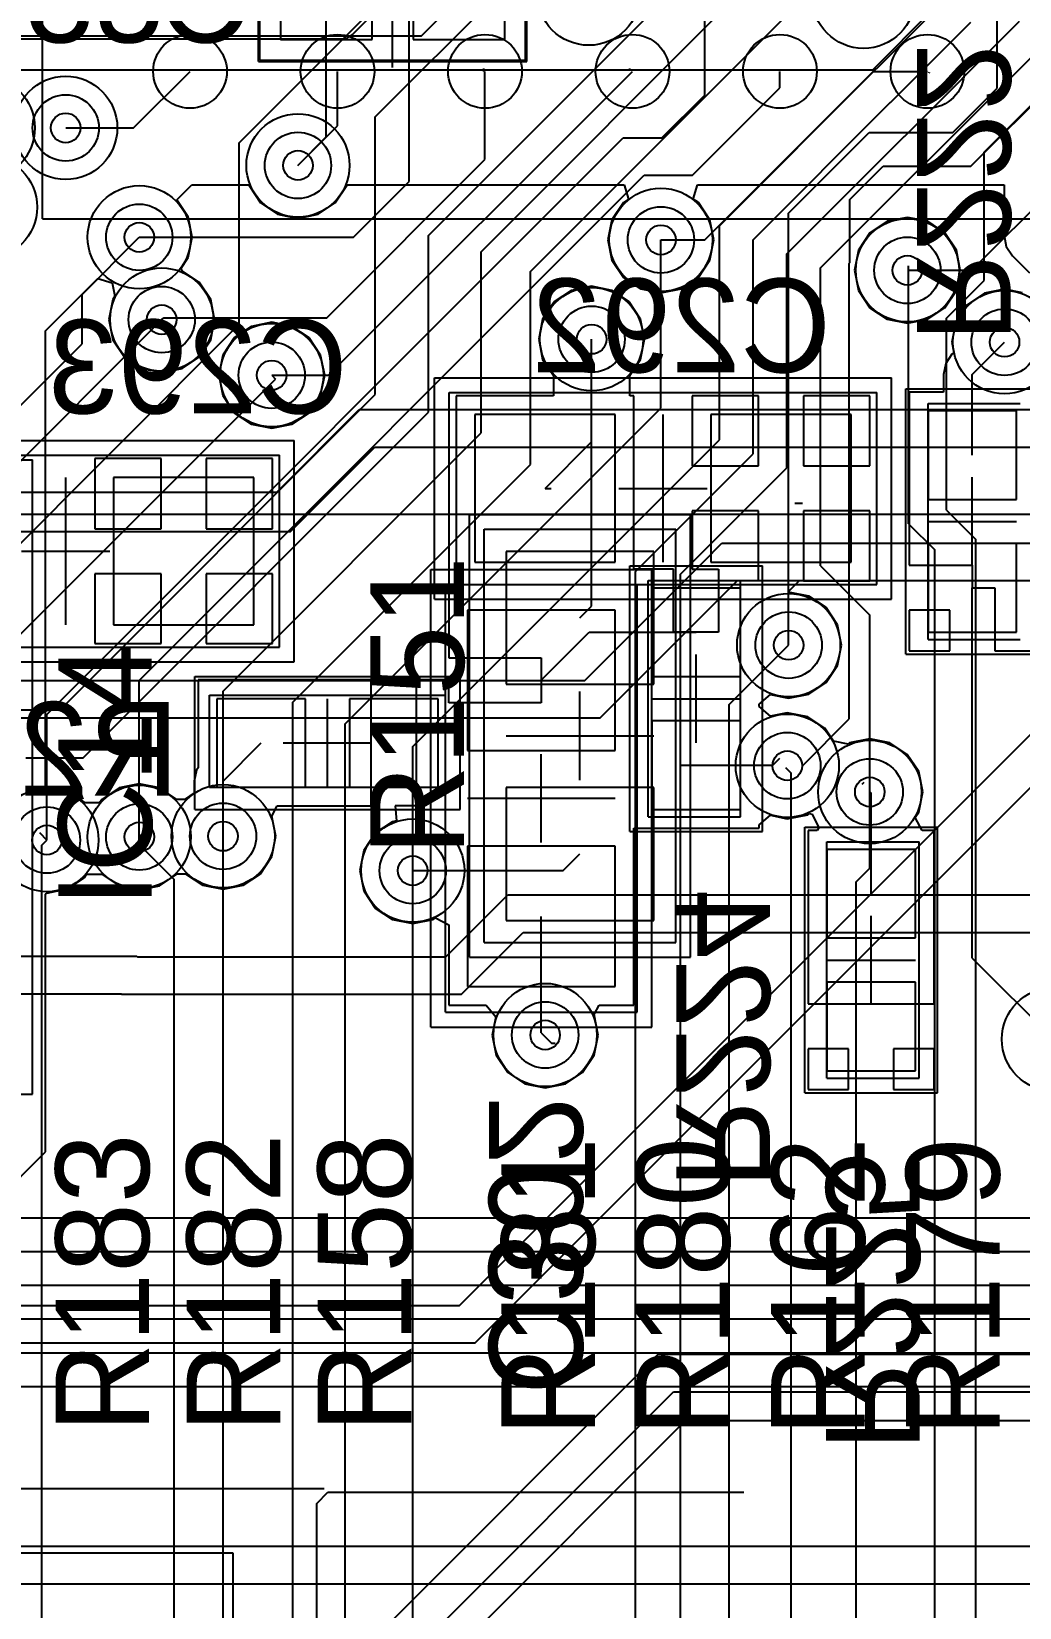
# Model space of a CAD drawing. Extents: x 28 to 300, y 18 to 330.
# Drawn here: x 167.21 to 173.9, y 128.86 to 139.54 of the extents above; entities that cross this region are included whole.
import ezdxf

# ---------------------------------------------------------------- set-up
doc = ezdxf.new("R2010")
doc.units = 0
for name, color, linetype in [('BOTTOMLAYER', 5, 'CONTINUOUS'), ('BOTTOMOVERLAY', 54, 'CONTINUOUS'), ('BOTTOMPASTE', 16, 'CONTINUOUS'), ('BOTTOMSOLDER', 6, 'CONTINUOUS'), ('DRILLDRAWING', 1, 'CONTINUOUS'), ('INTERNALPLANE1', 76, 'CONTINUOUS'), ('INTERNALPLANE6', 136, 'CONTINUOUS'), ('MECHANICAL14', 56, 'CONTINUOUS'), ('MECHANICAL15', 56, 'CONTINUOUS'), ('MECHANICAL16', 56, 'CONTINUOUS'), ('MIDLAYER1', 16, 'CONTINUOUS'), ('MIDLAYER3', 90, 'CONTINUOUS'), ('MULTILAYER', 9, 'CONTINUOUS'), ('TOPLAYER', 1, 'CONTINUOUS'), ('TOPOVERLAY', 2, 'CONTINUOUS'), ('TOPPASTE', 8, 'CONTINUOUS'), ('TOPSOLDER', 216, 'CONTINUOUS'), ('VIAHOLELAYER', 16, 'CONTINUOUS')]:
    doc.layers.add(name, color=color, linetype=linetype)

msp = doc.modelspace()

# ---------------------------------------------------------------- linework, layer by layer
at = {"layer": 'BOTTOMLAYER'}
for p, q in [((168.894, 140.107), (168.894, 139.487)), ((169.514, 139.487), (169.514, 140.107)), ((169.794, 140.107), (169.794, 139.487)), ((170.414, 139.487), (170.414, 140.107)), ((169.204, 138.826), (169.204, 139.797)), ((168.894, 139.487), (169.514, 139.487)), ((169.794, 139.487), (170.414, 139.487)), ((169.012, 138.633), (169.204, 138.826)), ((168.19, 138.4), (168.292, 138.502)), ((168.292, 138.502), (168.679, 138.502)), ((168.679, 138.502), (168.68, 138.496)), ((168.68, 138.496), (168.758, 138.379)), ((169.265, 138.379), (169.343, 138.496)), ((169.343, 138.496), (169.344, 138.502)), ((169.344, 138.502), (171.224, 138.502)), ((171.224, 138.502), (171.254, 138.405)), ((171.692, 138.405), (171.721, 138.502)), ((171.721, 138.502), (173.8, 138.502)), ((173.8, 138.502), (173.8, 138.158)), ((168.268, 138.284), (168.19, 138.4)), ((168.758, 138.379), (168.874, 138.302)), ((169.149, 138.302), (169.265, 138.379)), ((171.219, 138.382), (171.141, 138.265)), ((171.254, 138.405), (171.219, 138.382)), ((171.727, 138.382), (171.692, 138.405)), ((171.804, 138.265), (171.727, 138.382)), ((168.295, 138.146), (168.268, 138.284)), ((168.874, 138.302), (169.012, 138.274)), ((169.012, 138.274), (169.149, 138.302)), ((171.141, 138.265), (171.114, 138.128)), ((171.832, 138.128), (171.804, 138.265)), ((173.007, 138.254), (172.89, 138.176)), ((173.144, 138.281), (173.007, 138.254)), ((173.282, 138.254), (173.144, 138.281)), ((173.398, 138.176), (173.282, 138.254)), ((168.268, 138.009), (168.295, 138.146)), ((171.114, 138.128), (171.141, 137.99)), ((171.804, 137.99), (171.832, 138.128)), ((172.89, 138.176), (172.813, 138.059)), ((173.476, 138.059), (173.398, 138.176)), ((173.8, 138.158), (173.814, 138.083)), ((168.219, 137.936), (168.268, 138.009)), ((171.141, 137.99), (171.219, 137.874)), ((171.727, 137.874), (171.804, 137.99)), ((172.813, 138.059), (172.785, 137.922)), ((173.503, 137.922), (173.476, 138.059)), ((173.814, 138.083), (173.857, 138.02)), ((173.857, 138.02), (173.971, 137.906)), ((168.226, 137.919), (168.219, 137.936)), ((168.342, 137.841), (168.226, 137.919)), ((172.785, 137.922), (172.813, 137.785)), ((173.476, 137.785), (173.503, 137.922)), ((167.301, 137.511), (167.656, 137.867)), ((167.656, 137.867), (167.753, 137.837)), ((167.753, 137.837), (167.771, 137.747)), ((168.42, 137.725), (168.342, 137.841)), ((170.866, 137.786), (170.749, 137.708)), ((171.003, 137.814), (170.866, 137.786)), ((171.14, 137.786), (171.003, 137.814)), ((171.257, 137.708), (171.14, 137.786)), ((171.219, 137.874), (171.336, 137.796)), ((171.336, 137.796), (171.473, 137.769)), ((171.473, 137.769), (171.61, 137.796)), ((171.61, 137.796), (171.727, 137.874)), ((172.813, 137.785), (172.89, 137.668)), ((173.398, 137.668), (173.476, 137.785)), ((173.803, 137.794), (173.666, 137.767)), ((173.924, 137.77), (173.803, 137.794)), ((167.757, 137.725), (167.73, 137.588)), ((167.771, 137.747), (167.757, 137.725)), ((168.447, 137.588), (168.42, 137.725)), ((170.749, 137.708), (170.671, 137.592)), ((171.335, 137.592), (171.257, 137.708)), ((172.89, 137.668), (173.007, 137.59)), ((173.282, 137.59), (173.398, 137.668)), ((173.55, 137.689), (173.472, 137.573)), ((173.666, 137.767), (173.55, 137.689)), ((167.73, 137.588), (167.757, 137.45)), ((168.42, 137.45), (168.447, 137.588)), ((168.834, 137.57), (168.696, 137.542)), ((168.971, 137.542), (168.834, 137.57)), ((170.671, 137.592), (170.644, 137.455)), ((171.362, 137.455), (171.335, 137.592)), ((173.007, 137.59), (173.144, 137.563)), ((173.144, 137.563), (173.282, 137.59)), ((173.472, 137.573), (173.445, 137.435)), ((167.301, 134.427), (167.301, 137.511)), ((167.757, 137.45), (167.835, 137.334)), ((168.342, 137.334), (168.42, 137.45)), ((168.58, 137.465), (168.502, 137.348)), ((168.696, 137.542), (168.58, 137.465)), ((169.088, 137.465), (168.971, 137.542)), ((169.165, 137.348), (169.088, 137.465)), ((170.644, 137.455), (170.671, 137.317)), ((171.003, 136.76), (171.003, 137.455)), ((171.335, 137.317), (171.362, 137.455)), ((168.502, 137.348), (168.475, 137.211)), ((169.193, 137.211), (169.165, 137.348)), ((173.446, 137.353), (173.404, 137.29)), ((173.445, 137.435), (173.458, 137.365)), ((173.458, 137.365), (173.446, 137.353)), ((173.584, 137.215), (173.803, 137.435)), ((167.835, 137.334), (167.951, 137.256)), ((167.951, 137.256), (168.088, 137.229)), ((168.088, 137.229), (168.226, 137.256)), ((168.226, 137.256), (168.342, 137.334)), ((170.671, 137.317), (170.744, 137.209)), ((171.262, 137.209), (171.335, 137.317)), ((173.404, 137.29), (173.389, 137.215)), ((168.475, 137.211), (168.502, 137.073)), ((169.165, 137.073), (169.193, 137.211)), ((170.744, 137.209), (170.744, 137.071)), ((171.262, 137.071), (171.262, 137.209)), ((173.389, 137.215), (173.389, 137.097)), ((173.584, 136.67), (173.584, 137.215)), ((168.502, 137.073), (168.58, 136.957)), ((169.088, 136.957), (169.165, 137.073)), ((170.744, 137.071), (170.085, 137.071)), ((170.085, 137.071), (170.085, 135.817)), ((171.289, 137.071), (171.262, 137.071)), ((171.289, 135.896), (171.289, 137.071)), ((172.134, 137.071), (171.685, 137.071)), ((171.685, 137.071), (171.685, 136.596)), ((172.134, 136.596), (172.134, 137.071)), ((172.889, 137.071), (172.439, 137.071)), ((172.439, 137.071), (172.439, 136.596)), ((172.889, 136.596), (172.889, 137.071)), ((173.389, 137.097), (173.157, 137.097)), ((173.157, 137.097), (173.157, 136.243)), ((168.58, 136.957), (168.696, 136.879)), ((168.971, 136.879), (169.088, 136.957)), ((170.212, 136.944), (170.212, 135.944)), ((171.162, 136.944), (170.212, 136.944)), ((171.162, 135.944), (171.162, 136.944)), ((171.812, 136.944), (171.812, 135.944)), ((172.762, 136.944), (171.812, 136.944)), ((172.762, 135.944), (172.762, 136.944)), ((173.884, 136.97), (173.284, 136.97)), ((173.284, 136.97), (173.284, 136.37)), ((173.884, 136.37), (173.884, 136.97)), ((168.696, 136.879), (168.834, 136.852)), ((168.834, 136.852), (168.971, 136.879)), ((170.687, 136.444), (171.003, 136.76)), ((168.084, 136.646), (167.635, 136.646)), ((167.635, 136.646), (167.635, 136.171)), ((168.084, 136.171), (168.084, 136.646)), ((168.839, 136.646), (168.389, 136.646)), ((168.389, 136.646), (168.389, 136.171)), ((168.839, 136.171), (168.839, 136.646)), ((171.685, 136.596), (172.134, 136.596)), ((172.439, 136.596), (172.889, 136.596)), ((167.762, 136.519), (167.762, 135.519)), ((168.712, 136.519), (167.762, 136.519)), ((168.712, 135.519), (168.712, 136.519)), ((170.687, 136.444), (170.729, 136.444)), ((172.134, 136.291), (171.685, 136.291)), ((171.685, 136.291), (171.685, 135.896)), ((172.134, 135.817), (172.134, 136.291)), ((172.381, 136.343), (172.432, 136.343)), ((172.889, 136.291), (172.439, 136.291)), ((172.439, 136.291), (172.439, 135.817)), ((172.889, 135.817), (172.889, 136.291)), ((173.284, 136.37), (173.884, 136.37)), ((167.635, 136.171), (168.084, 136.171)), ((168.389, 136.171), (168.839, 136.171)), ((173.157, 136.243), (173.157, 136.243)), ((173.157, 136.243), (173.157, 136.197)), ((173.157, 136.197), (173.157, 136.197)), ((173.157, 136.197), (173.157, 135.923)), ((173.884, 136.07), (173.284, 136.07)), ((173.284, 136.07), (173.284, 135.47)), ((173.884, 135.47), (173.884, 136.07)), ((168.084, 135.866), (167.635, 135.866)), ((167.635, 135.866), (167.635, 135.392)), ((168.084, 135.392), (168.084, 135.866)), ((168.839, 135.866), (168.389, 135.866)), ((168.389, 135.866), (168.389, 135.392)), ((168.839, 135.392), (168.839, 135.866)), ((170.212, 135.944), (171.162, 135.944)), ((171.559, 135.896), (171.289, 135.896)), ((171.559, 135.469), (171.559, 135.896)), ((171.685, 135.896), (171.864, 135.896)), ((171.812, 135.944), (172.762, 135.944)), ((171.864, 135.896), (171.864, 135.469)), ((173.157, 135.923), (173.584, 135.923)), ((173.584, 135.923), (173.584, 135.77)), ((170.085, 135.796), (170.035, 135.746)), ((170.035, 135.746), (170.035, 135.746)), ((170.035, 135.746), (170.035, 135.296)), ((170.085, 135.817), (170.085, 135.817)), ((170.085, 135.817), (170.085, 135.796)), ((172.012, 135.769), (171.412, 135.769)), ((171.412, 135.769), (171.412, 135.169)), ((172.012, 135.169), (172.012, 135.769)), ((172.411, 135.817), (172.134, 135.817)), ((172.339, 135.745), (172.411, 135.817)), ((172.339, 135.741), (172.339, 135.745)), ((172.476, 135.714), (172.339, 135.741)), ((172.439, 135.817), (172.889, 135.817)), ((173.584, 133.261), (173.584, 135.77)), ((173.584, 135.77), (173.736, 135.77)), ((173.736, 135.77), (173.736, 135.343)), ((172.593, 135.636), (172.476, 135.714)), ((172.671, 135.519), (172.593, 135.636)), ((171.162, 135.619), (170.162, 135.619)), ((170.162, 135.619), (170.162, 134.669)), ((171.162, 134.669), (171.162, 135.619)), ((173.431, 135.618), (173.157, 135.618)), ((173.157, 135.618), (173.157, 135.343)), ((173.431, 135.343), (173.431, 135.618)), ((167.762, 135.519), (168.712, 135.519)), ((170.662, 135.144), (170.987, 135.469)), ((170.987, 135.469), (171.712, 135.469)), ((171.864, 135.469), (171.559, 135.469)), ((172.698, 135.382), (172.671, 135.519)), ((173.284, 135.47), (173.884, 135.47)), ((167.635, 135.392), (168.084, 135.392)), ((168.389, 135.392), (168.839, 135.392)), ((172.671, 135.245), (172.698, 135.382)), ((173.157, 135.343), (173.431, 135.343)), ((173.736, 135.343), (174.003, 135.343)), ((170.035, 135.296), (170.662, 135.296)), ((170.662, 135.296), (170.662, 134.991)), ((172.593, 135.128), (172.671, 135.245)), ((169.163, 135.146), (168.335, 135.146)), ((168.335, 135.146), (168.335, 134.551)), ((169.189, 135.146), (169.163, 135.146)), ((169.163, 135.146), (169.163, 135.146)), ((169.163, 135.146), (169.163, 135.146)), ((169.212, 135.146), (169.189, 135.146)), ((169.235, 135.146), (169.212, 135.146)), ((169.26, 135.146), (169.235, 135.146)), ((169.509, 135.146), (169.26, 135.146)), ((169.26, 135.146), (169.26, 135.146)), ((169.26, 135.146), (169.26, 135.146)), ((169.509, 134.719), (169.509, 135.146)), ((170.035, 135.146), (169.814, 135.146)), ((169.814, 135.146), (169.814, 134.719)), ((170.035, 134.991), (170.035, 135.146)), ((171.412, 135.169), (172.012, 135.169)), ((172.476, 135.05), (172.593, 135.128)), ((169.062, 135.019), (168.462, 135.019)), ((168.462, 135.019), (168.462, 134.419)), ((169.062, 134.419), (169.062, 135.019)), ((169.962, 135.019), (169.362, 135.019)), ((169.362, 135.019), (169.362, 134.419)), ((169.962, 134.419), (169.962, 135.019)), ((172.139, 134.983), (172.217, 135.047)), ((172.217, 135.047), (172.339, 135.023)), ((172.339, 135.023), (172.476, 135.05)), ((170.662, 134.991), (170.035, 134.991)), ((172.139, 134.966), (172.139, 134.983)), ((172.217, 134.901), (172.139, 134.966)), ((172.33, 134.924), (172.217, 134.901)), ((172.468, 134.897), (172.33, 134.924)), ((172.584, 134.819), (172.468, 134.897)), ((172.012, 134.869), (171.412, 134.869)), ((171.412, 134.869), (171.412, 134.269)), ((172.012, 134.269), (172.012, 134.869)), ((172.642, 134.732), (172.584, 134.819)), ((168.504, 134.461), (168.762, 134.719)), ((169.509, 134.292), (169.509, 134.719)), ((169.814, 134.719), (169.814, 134.292)), ((172.742, 134.712), (172.642, 134.732)), ((172.752, 134.719), (172.742, 134.712)), ((172.889, 134.746), (172.752, 134.719)), ((173.026, 134.719), (172.889, 134.746)), ((173.143, 134.641), (173.026, 134.719)), ((170.162, 134.669), (171.162, 134.669)), ((171.612, 134.569), (171.712, 134.569)), ((171.712, 134.569), (172.232, 134.569)), ((172.232, 134.569), (172.279, 134.616)), ((173.221, 134.525), (173.143, 134.641)), ((168.324, 134.535), (168.309, 134.461)), ((168.309, 134.461), (168.309, 134.38)), ((168.335, 134.551), (168.324, 134.535)), ((168.504, 134.087), (168.504, 134.461)), ((173.248, 134.387), (173.221, 134.525)), ((167.31, 134.42), (167.301, 134.427)), ((167.447, 134.393), (167.31, 134.42)), ((167.564, 134.315), (167.447, 134.393)), ((167.799, 134.414), (167.682, 134.336)), ((167.936, 134.441), (167.799, 134.414)), ((168.073, 134.414), (167.936, 134.441)), ((168.19, 134.336), (168.073, 134.414)), ((168.309, 134.38), (168.25, 134.34)), ((168.462, 134.419), (169.062, 134.419)), ((169.362, 134.419), (169.962, 134.419)), ((172.889, 134.387), (172.898, 134.378)), ((172.898, 133.698), (172.898, 134.378)), ((173.221, 134.25), (173.248, 134.387)), ((167.565, 134.313), (167.564, 134.315)), ((167.667, 134.313), (167.565, 134.313)), ((167.682, 134.336), (167.667, 134.313)), ((168.247, 134.336), (168.19, 134.336)), ((168.25, 134.34), (168.247, 134.336)), ((168.835, 134.224), (168.871, 134.292)), ((168.871, 134.292), (169.189, 134.292)), ((169.189, 134.292), (169.189, 134.292)), ((169.189, 134.292), (169.189, 134.292)), ((169.189, 134.292), (169.189, 134.292)), ((169.189, 134.292), (169.235, 134.292)), ((169.235, 134.292), (169.26, 134.292)), ((169.26, 134.292), (169.26, 134.292)), ((169.26, 134.292), (169.26, 134.292)), ((169.26, 134.292), (169.509, 134.292)), ((169.814, 134.292), (169.67, 134.292)), ((169.67, 134.292), (169.68, 134.191)), ((171.412, 134.269), (172.012, 134.269)), ((173.197, 134.215), (173.221, 134.25)), ((168.862, 134.087), (168.835, 134.224)), ((169.653, 134.185), (169.536, 134.108)), ((169.68, 134.191), (169.653, 134.185)), ((171.289, 132.942), (171.289, 134.142)), ((171.289, 134.142), (172.139, 134.142)), ((172.139, 134.164), (172.217, 134.229)), ((172.139, 134.142), (172.139, 134.164)), ((172.217, 134.229), (172.33, 134.206)), ((172.33, 134.206), (172.468, 134.233)), ((172.468, 134.233), (172.478, 134.24)), ((172.478, 134.24), (172.499, 134.236)), ((172.499, 134.236), (172.543, 134.144)), ((172.543, 134.144), (172.533, 134.125)), ((173.245, 134.125), (173.197, 134.215)), ((168.835, 133.949), (168.862, 134.087)), ((169.536, 134.108), (169.459, 133.991)), ((172.533, 134.125), (172.471, 134.125)), ((172.471, 134.125), (172.471, 133.297)), ((173.325, 134.125), (173.245, 134.125)), ((173.325, 133.297), (173.325, 134.125)), ((168.757, 133.833), (168.835, 133.949)), ((169.459, 133.991), (169.431, 133.854)), ((171.162, 134.019), (170.162, 134.019)), ((170.162, 134.019), (170.162, 133.069)), ((171.162, 133.069), (171.162, 134.019)), ((173.198, 133.998), (172.598, 133.998)), ((172.598, 133.998), (172.598, 133.398)), ((173.198, 133.398), (173.198, 133.998)), ((167.564, 133.807), (167.579, 133.831)), ((167.579, 133.831), (167.681, 133.831)), ((167.681, 133.831), (167.682, 133.829)), ((167.682, 133.829), (167.799, 133.751)), ((168.073, 133.751), (168.19, 133.829)), ((168.19, 133.829), (168.193, 133.833)), ((168.193, 133.833), (168.25, 133.833)), ((168.25, 133.833), (168.366, 133.755)), ((168.641, 133.755), (168.757, 133.833)), ((169.431, 133.854), (169.459, 133.716)), ((167.31, 133.702), (167.447, 133.73)), ((167.447, 133.73), (167.564, 133.807)), ((167.799, 133.751), (167.936, 133.724)), ((167.936, 133.724), (168.073, 133.751)), ((168.366, 133.755), (168.504, 133.728)), ((168.504, 133.728), (168.641, 133.755)), ((169.459, 133.716), (169.536, 133.6)), ((167.301, 133.695), (167.31, 133.702)), ((167.301, 131.949), (167.301, 133.695)), ((169.536, 133.6), (169.653, 133.522)), ((169.653, 133.522), (169.79, 133.495)), ((169.79, 133.495), (169.928, 133.522)), ((169.928, 133.522), (169.945, 133.534)), ((169.945, 133.534), (170.035, 133.486)), ((170.662, 132.754), (170.662, 133.544)), ((170.035, 133.486), (170.035, 132.942)), ((172.598, 133.398), (173.198, 133.398)), ((172.471, 133.297), (172.471, 133.297)), ((172.471, 133.297), (172.471, 133.297)), ((172.471, 133.297), (172.471, 133.271)), ((173.325, 133.29), (173.325, 133.297)), ((173.325, 133.297), (173.325, 133.297)), ((173.325, 133.297), (173.325, 133.297)), ((173.325, 133.271), (173.325, 133.29)), ((172.471, 133.271), (172.471, 133.225)), ((172.471, 133.225), (172.471, 133.225)), ((172.471, 133.225), (172.471, 133.225)), ((172.471, 133.225), (172.471, 133.225)), ((172.471, 133.225), (172.471, 133.225)), ((172.471, 133.225), (172.471, 133.225)), ((172.471, 133.225), (172.471, 132.951)), ((173.325, 133.254), (173.325, 133.271)), ((173.325, 133.248), (173.325, 133.254)), ((173.325, 133.233), (173.325, 133.248)), ((173.325, 133.225), (173.325, 133.233)), ((173.325, 133.2), (173.325, 133.225)), ((173.325, 132.951), (173.325, 133.2)), ((173.325, 133.2), (173.325, 133.2)), ((173.325, 133.2), (173.325, 133.2)), ((173.584, 133.261), (174.134, 132.711)), ((173.198, 133.098), (172.598, 133.098)), ((172.598, 133.098), (172.598, 132.498)), ((173.198, 132.498), (173.198, 133.098)), ((170.162, 133.069), (171.162, 133.069)), ((170.035, 132.942), (170.289, 132.942)), ((170.289, 132.942), (170.354, 132.863)), ((170.354, 132.863), (170.329, 132.74)), ((171.02, 132.878), (171.054, 132.942)), ((171.047, 132.74), (171.02, 132.878)), ((171.054, 132.942), (171.289, 132.942)), ((172.471, 132.951), (173.325, 132.951)), ((170.662, 132.754), (170.682, 132.734)), ((170.329, 132.74), (170.356, 132.603)), ((170.682, 132.734), (170.73, 132.685)), ((170.73, 132.685), (170.755, 132.685)), ((171.02, 132.603), (171.047, 132.74)), ((172.745, 132.646), (172.471, 132.646)), ((172.471, 132.646), (172.471, 132.371)), ((172.745, 132.371), (172.745, 132.646)), ((173.325, 132.646), (173.05, 132.646)), ((173.05, 132.646), (173.05, 132.371)), ((173.325, 132.371), (173.325, 132.646)), ((170.356, 132.603), (170.434, 132.487)), ((170.942, 132.487), (171.02, 132.603)), ((170.434, 132.487), (170.551, 132.409)), ((170.825, 132.409), (170.942, 132.487)), ((172.598, 132.498), (173.198, 132.498)), ((170.551, 132.409), (170.688, 132.382)), ((170.688, 132.382), (170.825, 132.409)), ((172.471, 132.371), (172.745, 132.371)), ((173.05, 132.371), (173.325, 132.371)), ((162.979, 127.627), (167.301, 131.949))]:
    msp.add_line(p, q, dxfattribs=at)
for centre in [(167.437, 138.887), (169.012, 138.633), (167.936, 138.146), (171.473, 138.128), (173.144, 137.922), (168.088, 137.588), (171.003, 137.455), (173.803, 137.435), (168.834, 137.211), (172.339, 135.382), (172.33, 134.565), (172.889, 134.387), (167.31, 134.061), (167.936, 134.082), (168.504, 134.087), (169.79, 133.854), (170.688, 132.74)]:
    msp.add_circle(centre, 0.225, dxfattribs=at)
at = {"layer": 'BOTTOMOVERLAY'}
for p, q in [((171.487, 135.944), (171.487, 136.944)), ((167.437, 135.519), (167.437, 136.519)), ((170.162, 134.344), (171.162, 134.344))]:
    msp.add_line(p, q, dxfattribs=at)
at = {"layer": 'BOTTOMPASTE'}
for p, q in [((168.894, 140.107), (168.894, 139.487)), ((169.514, 139.487), (169.514, 140.107)), ((169.794, 140.107), (169.794, 139.487)), ((170.414, 139.487), (170.414, 140.107)), ((168.894, 139.487), (169.514, 139.487)), ((169.794, 139.487), (170.414, 139.487)), ((170.212, 136.944), (170.212, 135.944)), ((171.162, 136.944), (170.212, 136.944)), ((171.162, 135.944), (171.162, 136.944)), ((171.812, 136.944), (171.812, 135.944)), ((172.762, 136.944), (171.812, 136.944)), ((172.762, 135.944), (172.762, 136.944)), ((173.884, 136.97), (173.284, 136.97)), ((173.284, 136.97), (173.284, 136.37)), ((173.884, 136.37), (173.884, 136.97)), ((167.762, 136.519), (167.762, 135.519)), ((168.712, 136.519), (167.762, 136.519)), ((168.712, 135.519), (168.712, 136.519)), ((173.284, 136.37), (173.884, 136.37)), ((173.884, 136.07), (173.284, 136.07)), ((173.284, 136.07), (173.284, 135.47)), ((173.884, 135.47), (173.884, 136.07)), ((170.212, 135.944), (171.162, 135.944)), ((171.812, 135.944), (172.762, 135.944)), ((172.012, 135.769), (171.412, 135.769)), ((171.412, 135.769), (171.412, 135.169)), ((172.012, 135.169), (172.012, 135.769)), ((171.162, 135.619), (170.162, 135.619)), ((170.162, 135.619), (170.162, 134.669)), ((171.162, 134.669), (171.162, 135.619)), ((167.762, 135.519), (168.712, 135.519)), ((173.284, 135.47), (173.884, 135.47)), ((171.412, 135.169), (172.012, 135.169)), ((169.062, 135.019), (168.462, 135.019)), ((168.462, 135.019), (168.462, 134.419)), ((169.062, 134.419), (169.062, 135.019)), ((169.962, 135.019), (169.362, 135.019)), ((169.362, 135.019), (169.362, 134.419)), ((169.962, 134.419), (169.962, 135.019)), ((172.012, 134.869), (171.412, 134.869)), ((171.412, 134.869), (171.412, 134.269)), ((172.012, 134.269), (172.012, 134.869)), ((170.162, 134.669), (171.162, 134.669)), ((168.462, 134.419), (169.062, 134.419)), ((169.362, 134.419), (169.962, 134.419)), ((171.412, 134.269), (172.012, 134.269)), ((171.162, 134.019), (170.162, 134.019)), ((170.162, 134.019), (170.162, 133.069)), ((171.162, 133.069), (171.162, 134.019)), ((173.198, 133.998), (172.598, 133.998)), ((172.598, 133.998), (172.598, 133.398)), ((173.198, 133.398), (173.198, 133.998)), ((172.598, 133.398), (173.198, 133.398)), ((173.198, 133.098), (172.598, 133.098)), ((172.598, 133.098), (172.598, 132.498)), ((173.198, 132.498), (173.198, 133.098)), ((170.162, 133.069), (171.162, 133.069)), ((172.598, 132.498), (173.198, 132.498))]:
    msp.add_line(p, q, dxfattribs=at)
at = {"layer": 'BOTTOMSOLDER'}
for p, q in [((168.894, 140.107), (168.894, 139.487)), ((169.514, 139.487), (169.514, 140.107)), ((169.794, 140.107), (169.794, 139.487)), ((170.414, 139.487), (170.414, 140.107)), ((168.894, 139.487), (169.514, 139.487)), ((169.794, 139.487), (170.414, 139.487)), ((170.212, 136.944), (170.212, 135.944)), ((171.162, 136.944), (170.212, 136.944)), ((171.162, 135.944), (171.162, 136.944)), ((171.812, 136.944), (171.812, 135.944)), ((172.762, 136.944), (171.812, 136.944)), ((172.762, 135.944), (172.762, 136.944)), ((173.884, 136.97), (173.284, 136.97)), ((173.284, 136.97), (173.284, 136.37)), ((173.884, 136.37), (173.884, 136.97)), ((167.762, 136.519), (167.762, 135.519)), ((168.712, 136.519), (167.762, 136.519)), ((168.712, 135.519), (168.712, 136.519)), ((173.284, 136.37), (173.884, 136.37)), ((173.884, 136.07), (173.284, 136.07)), ((173.284, 136.07), (173.284, 135.47)), ((173.884, 135.47), (173.884, 136.07)), ((170.212, 135.944), (171.162, 135.944)), ((171.812, 135.944), (172.762, 135.944)), ((172.012, 135.769), (171.412, 135.769)), ((171.412, 135.769), (171.412, 135.169)), ((172.012, 135.169), (172.012, 135.769)), ((171.162, 135.619), (170.162, 135.619)), ((170.162, 135.619), (170.162, 134.669)), ((171.162, 134.669), (171.162, 135.619)), ((167.762, 135.519), (168.712, 135.519)), ((173.284, 135.47), (173.884, 135.47)), ((171.412, 135.169), (172.012, 135.169)), ((169.062, 135.019), (168.462, 135.019)), ((168.462, 135.019), (168.462, 134.419)), ((169.062, 134.419), (169.062, 135.019)), ((169.962, 135.019), (169.362, 135.019)), ((169.362, 135.019), (169.362, 134.419)), ((169.962, 134.419), (169.962, 135.019)), ((172.012, 134.869), (171.412, 134.869)), ((171.412, 134.869), (171.412, 134.269)), ((172.012, 134.269), (172.012, 134.869)), ((170.162, 134.669), (171.162, 134.669)), ((168.462, 134.419), (169.062, 134.419)), ((169.362, 134.419), (169.962, 134.419)), ((171.412, 134.269), (172.012, 134.269)), ((171.162, 134.019), (170.162, 134.019)), ((170.162, 134.019), (170.162, 133.069)), ((171.162, 133.069), (171.162, 134.019)), ((173.198, 133.998), (172.598, 133.998)), ((172.598, 133.998), (172.598, 133.398)), ((173.198, 133.398), (173.198, 133.998)), ((172.598, 133.398), (173.198, 133.398)), ((173.198, 133.098), (172.598, 133.098)), ((172.598, 133.098), (172.598, 132.498)), ((173.198, 132.498), (173.198, 133.098)), ((170.162, 133.069), (171.162, 133.069)), ((172.598, 132.498), (173.198, 132.498))]:
    msp.add_line(p, q, dxfattribs=at)
at = {"layer": 'DRILLDRAWING'}
for centre in [(167.437, 138.887), (169.012, 138.633), (167.936, 138.146), (171.473, 138.128), (173.144, 137.922), (168.088, 137.588), (171.003, 137.455), (173.803, 137.435), (168.834, 137.211), (172.339, 135.382), (172.33, 134.565), (172.889, 134.387), (167.31, 134.061), (167.936, 134.082), (168.504, 134.087), (169.79, 133.854), (170.688, 132.74)]:
    msp.add_circle(centre, 0.1, dxfattribs=at)
at = {"layer": 'INTERNALPLANE1'}
for p, q in [((169.381, 139.521), (170.321, 140.461)), ((166.506, 139.491), (169.308, 139.491)), ((169.308, 139.491), (169.347, 139.498)), ((169.308, 139.491), (169.308, 139.491)), ((169.347, 139.498), (169.381, 139.521))]:
    msp.add_line(p, q, dxfattribs=at)
for centre in [(172.847, 139.776), (167.437, 138.887), (169.012, 138.633), (167.936, 138.146), (171.473, 138.128), (173.144, 137.922), (168.088, 137.588), (171.003, 137.455), (173.803, 137.435), (168.834, 137.211), (172.339, 135.382), (172.33, 134.565), (172.889, 134.387), (167.31, 134.061), (167.936, 134.082), (168.504, 134.087), (169.79, 133.854), (170.688, 132.74), (174.134, 132.711)]:
    msp.add_circle(centre, 0.35, dxfattribs=at)
at = {"layer": 'INTERNALPLANE6'}
for centre in [(170.984, 139.797), (166.878, 138.887), (166.893, 138.35), (167.936, 138.146), (171.473, 138.128), (173.144, 137.922), (168.088, 137.588), (173.803, 137.435), (168.834, 137.211), (172.339, 135.382), (172.33, 134.565), (172.889, 134.387), (167.31, 134.061), (167.936, 134.082), (168.504, 134.087), (169.79, 133.854), (174.134, 132.711)]:
    msp.add_circle(centre, 0.35, dxfattribs=at)
at = {"layer": 'MECHANICAL14'}
for p, q in [((167.28, 138.27), (167.28, 149.77)), ((168.754, 139.347), (168.754, 140.247)), ((170.554, 139.347), (170.554, 140.247)), ((168.754, 139.347), (170.554, 139.347)), ((167.28, 138.27), (190.28, 138.27)), ((170.037, 137.094), (172.937, 137.094)), ((170.037, 135.794), (170.037, 137.094)), ((172.937, 135.794), (172.937, 137.094)), ((173.284, 135.42), (173.284, 137.02)), ((173.284, 137.02), (173.909, 137.02)), ((165.987, 136.669), (168.887, 136.669)), ((168.887, 135.369), (168.887, 136.669)), ((170.274, 133.367), (170.274, 136.167)), ((170.274, 136.167), (171.574, 136.167)), ((171.574, 133.367), (171.574, 136.167)), ((170.012, 135.794), (171.312, 135.794)), ((170.012, 132.894), (170.012, 135.794)), ((170.037, 135.794), (172.937, 135.794)), ((171.312, 132.894), (171.312, 135.794)), ((171.387, 135.819), (172.012, 135.819)), ((171.387, 134.219), (171.387, 135.819)), ((172.012, 134.219), (172.012, 135.819)), ((173.284, 135.42), (173.909, 135.42)), ((165.987, 135.369), (168.887, 135.369)), ((168.412, 134.419), (168.412, 135.044)), ((168.412, 135.044), (170.012, 135.044)), ((170.012, 134.419), (170.012, 135.044)), ((168.412, 134.419), (170.012, 134.419)), ((171.387, 134.219), (172.012, 134.219)), ((172.598, 132.448), (172.598, 134.048)), ((172.598, 134.048), (173.223, 134.048)), ((173.223, 132.448), (173.223, 134.048)), ((170.274, 133.367), (171.574, 133.367)), ((170.012, 132.894), (171.312, 132.894)), ((172.598, 132.448), (173.223, 132.448))]:
    msp.add_line(p, q, dxfattribs=at)
at = {"layer": 'MECHANICAL15'}
for p, q in [((169.937, 135.694), (169.937, 137.194)), ((169.937, 137.194), (173.037, 137.194)), ((173.037, 135.694), (173.037, 137.194)), ((165.887, 136.769), (168.987, 136.769)), ((168.987, 135.269), (168.987, 136.769)), ((171.487, 136.144), (171.487, 136.744)), ((163.612, 136.638), (167.212, 136.638)), ((167.212, 132.338), (167.212, 136.638)), ((171.187, 136.444), (171.787, 136.444)), ((167.437, 135.719), (167.437, 136.319)), ((165.28, 136.27), (192.28, 136.27)), ((170.174, 136.267), (171.674, 136.267)), ((170.174, 133.267), (170.174, 136.267)), ((171.674, 133.267), (171.674, 136.267)), ((167.137, 136.019), (167.737, 136.019)), ((169.912, 135.894), (171.412, 135.894)), ((169.912, 132.794), (169.912, 135.894)), ((171.412, 132.794), (171.412, 135.894)), ((169.937, 135.694), (173.037, 135.694)), ((165.887, 135.269), (168.987, 135.269)), ((170.924, 134.467), (170.924, 135.067)), ((170.624, 134.767), (171.224, 134.767)), ((170.662, 134.044), (170.662, 134.644)), ((170.362, 134.344), (170.962, 134.344)), ((170.174, 133.267), (171.674, 133.267)), ((169.912, 132.794), (171.412, 132.794)), ((163.612, 132.338), (167.212, 132.338))]:
    msp.add_line(p, q, dxfattribs=at)
at = {"layer": 'MECHANICAL16'}
for p, q in [((168.744, 139.337), (168.744, 140.257)), ((169.654, 139.297), (169.654, 140.297)), ((170.564, 139.337), (170.564, 140.257)), ((168.744, 139.337), (170.564, 139.337)), ((173.134, 137.12), (174.034, 137.12)), ((173.134, 135.32), (173.134, 137.12)), ((173.584, 135.92), (173.584, 136.52)), ((173.284, 136.22), (173.884, 136.22)), ((171.262, 135.919), (172.162, 135.919)), ((171.262, 134.119), (171.262, 135.919)), ((172.162, 134.119), (172.162, 135.919)), ((171.712, 134.719), (171.712, 135.319)), ((173.134, 135.32), (174.034, 135.32)), ((168.312, 134.269), (168.312, 135.169)), ((168.312, 135.169), (170.112, 135.169)), ((170.112, 134.269), (170.112, 135.169)), ((169.212, 134.419), (169.212, 135.019)), ((171.412, 135.019), (172.012, 135.019)), ((168.912, 134.719), (169.512, 134.719)), ((168.312, 134.269), (170.112, 134.269)), ((172.448, 134.148), (173.348, 134.148)), ((172.448, 132.348), (172.448, 134.148)), ((173.348, 132.348), (173.348, 134.148)), ((171.262, 134.119), (172.162, 134.119)), ((172.898, 132.948), (172.898, 133.548)), ((172.598, 133.248), (173.198, 133.248)), ((172.448, 132.348), (173.348, 132.348))]:
    msp.add_line(p, q, dxfattribs=at)
at = {"layer": 'MIDLAYER1'}
for p, q in [((169.85, 139.51), (170.528, 140.188)), ((172.91, 139.281), (173.313, 139.684)), ((166.126, 139.51), (169.85, 139.51)), ((166.244, 139.281), (172.91, 139.281)), ((168.868, 136.419), (169.427, 136.978)), ((169.427, 136.978), (177.5, 136.978)), ((168.961, 136.153), (169.532, 136.724)), ((169.532, 136.724), (185.464, 136.724)), ((146.215, 136.419), (168.868, 136.419)), ((146.308, 136.153), (168.961, 136.153)), ((171.763, 135.949), (171.887, 136.073)), ((171.887, 136.073), (187.351, 136.073)), ((171.763, 135.949), (171.793, 135.979)), ((170.957, 135.143), (171.763, 135.949)), ((171.062, 134.889), (171.992, 135.819)), ((171.992, 135.819), (187.456, 135.819)), ((151.691, 135.143), (170.957, 135.143)), ((151.809, 134.889), (171.062, 134.889)), ((170.015, 133.27), (170.434, 133.689)), ((170.434, 133.689), (185.493, 133.689)), ((170.12, 133.016), (170.539, 133.435)), ((170.539, 133.435), (185.598, 133.435)), ((153.189, 133.274), (167.919, 133.274)), ((167.919, 133.274), (167.923, 133.27)), ((167.923, 133.27), (170.015, 133.27)), ((153.295, 133.02), (167.814, 133.02)), ((167.814, 133.02), (167.818, 133.016)), ((167.818, 133.016), (170.12, 133.016)), ((156.356, 131.502), (187.089, 131.502)), ((156.45, 131.273), (187.183, 131.273)), ((156.545, 131.044), (187.278, 131.044)), ((156.64, 130.816), (187.373, 130.816)), ((156.734, 130.587), (187.468, 130.587)), ((156.829, 130.359), (187.562, 130.359)), ((157.856, 129.275), (190.383, 129.275)), ((157.962, 129.021), (190.488, 129.021))]:
    msp.add_line(p, q, dxfattribs=at)
for centre in [(167.437, 138.887), (169.012, 138.633), (167.936, 138.146), (171.473, 138.128), (173.144, 137.922), (168.088, 137.588), (171.003, 137.455), (173.803, 137.435), (168.834, 137.211), (172.339, 135.382), (172.33, 134.565), (172.889, 134.387), (167.31, 134.061), (167.936, 134.082), (168.504, 134.087), (169.79, 133.854), (170.688, 132.74)]:
    msp.add_circle(centre, 0.225, dxfattribs=at)
at = {"layer": 'MIDLAYER3'}
for p, q in [((168.613, 138.786), (170.648, 140.821)), ((169.536, 138.962), (171.374, 140.8)), ((169.898, 138.159), (171.797, 140.059)), ((170.253, 138.048), (172.19, 139.986)), ((170.588, 137.914), (172.453, 139.779)), ((172.938, 139.289), (173.308, 139.66)), ((173.032, 139.061), (173.574, 139.603)), ((173.127, 138.832), (173.905, 139.61)), ((173.221, 138.602), (174.157, 139.539)), ((173.664, 138.722), (174.386, 139.444)), ((171.869, 138.223), (172.935, 139.289)), ((172.098, 138.129), (173.03, 139.061)), ((173.03, 139.061), (173.032, 139.061)), ((169.536, 137.081), (169.536, 138.962)), ((168.613, 137.556), (168.613, 138.786)), ((172.326, 138.034), (173.125, 138.832)), ((173.125, 138.832), (173.127, 138.832)), ((173.664, 137.852), (173.664, 138.722)), ((172.555, 137.939), (173.219, 138.604)), ((171.869, 136.773), (171.869, 138.223)), ((167.549, 137.759), (167.936, 138.146)), ((169.898, 136.96), (169.898, 138.159)), ((171.473, 136.988), (171.473, 138.128)), ((172.098, 136.678), (172.098, 138.129)), ((170.253, 136.821), (170.253, 138.048)), ((172.326, 136.584), (172.326, 138.034)), ((170.588, 136.607), (170.588, 137.914)), ((172.555, 135.919), (172.555, 137.939)), ((173.152, 137.922), (173.152, 137.952)), ((173.152, 136.205), (173.152, 137.922)), ((173.41, 137.598), (173.664, 137.852)), ((167.549, 137.424), (167.549, 137.759)), ((164.277, 133.776), (168.088, 137.588)), ((173.41, 136.296), (173.41, 137.598)), ((164.744, 133.686), (168.613, 137.556)), ((166.804, 136.68), (167.549, 137.424)), ((165.548, 133.875), (168.859, 137.185)), ((168.834, 137.211), (168.859, 137.185)), ((167.4, 134.944), (169.536, 137.081)), ((167.556, 134.618), (169.898, 136.96)), ((169.333, 134.849), (171.473, 136.988)), ((168.504, 135.071), (170.253, 136.821)), ((169.79, 134.694), (171.869, 136.773)), ((170.222, 136.241), (170.588, 136.607)), ((171.301, 135.882), (172.098, 136.678)), ((171.606, 135.864), (172.326, 136.584)), ((173.41, 136.296), (173.609, 136.097)), ((168.977, 134.995), (170.223, 136.24)), ((173.152, 136.205), (173.33, 136.027)), ((173.609, 123.694), (173.609, 136.097)), ((173.33, 123.927), (173.33, 136.027)), ((171.301, 126.111), (171.301, 135.882)), ((171.606, 122.377), (171.606, 135.864)), ((172.555, 135.919), (172.889, 135.585)), ((172.889, 134.387), (172.889, 135.585)), ((171.936, 134.979), (172.339, 135.382)), ((168.504, 134.087), (168.504, 135.071)), ((168.977, 119.935), (168.977, 134.995)), ((167.014, 134.944), (167.4, 134.944)), ((171.936, 134.264), (171.936, 134.979)), ((169.333, 123.351), (169.333, 134.849)), ((171.936, 134.264), (171.936, 134.781)), ((169.79, 133.854), (169.79, 134.694)), ((167.167, 134.618), (167.556, 134.618)), ((172.317, 134.552), (172.356, 134.514)), ((172.356, 123.8), (172.356, 134.514)), ((172.837, 134.439), (172.851, 134.453)), ((172.889, 133.87), (172.889, 134.387)), ((171.936, 123.666), (171.936, 134.264)), ((167.259, 134.112), (167.31, 134.061)), ((167.275, 134.027), (167.31, 134.061)), ((167.936, 134.031), (167.936, 134.082)), ((168.504, 122.716), (168.504, 134.087)), ((167.275, 124.141), (167.275, 134.027)), ((167.936, 134.031), (168.173, 133.793)), ((169.79, 123.504), (169.79, 133.854)), ((172.796, 133.777), (172.889, 133.87)), ((168.173, 123.289), (168.173, 133.793)), ((172.796, 120.472), (172.796, 133.777))]:
    msp.add_line(p, q, dxfattribs=at)
for centre in [(167.437, 138.887), (169.012, 138.633), (167.936, 138.146), (171.473, 138.128), (173.144, 137.922), (168.088, 137.588), (171.003, 137.455), (173.803, 137.435), (168.834, 137.211), (172.339, 135.382), (172.33, 134.565), (172.889, 134.387), (167.31, 134.061), (167.936, 134.082), (168.504, 134.087), (169.79, 133.854), (170.688, 132.74)]:
    msp.add_circle(centre, 0.225, dxfattribs=at)
at = {"layer": 'MULTILAYER'}
for centre in [(167.437, 138.887), (169.012, 138.633), (167.936, 138.146), (171.473, 138.128), (173.144, 137.922), (168.088, 137.588), (171.003, 137.455), (173.803, 137.435), (168.834, 137.211), (172.339, 135.382), (172.33, 134.565), (172.889, 134.387), (167.31, 134.061), (167.936, 134.082), (168.504, 134.087), (169.79, 133.854), (170.688, 132.74)]:
    msp.add_circle(centre, 0.225, dxfattribs=at)
at = {"layer": 'TOPLAYER'}
for p, q in [((169.765, 138.523), (169.765, 139.752)), ((171.771, 139.11), (171.771, 139.772)), ((173.753, 139.156), (173.753, 139.772)), ((167.897, 138.887), (168.28, 139.27)), ((169.22, 137.211), (171.28, 139.27)), ((169.28, 138.901), (169.28, 139.27)), ((170.273, 139.27), (170.273, 139.289)), ((170.28, 138.673), (170.28, 139.27)), ((171.262, 139.288), (171.263, 139.289)), ((171.77, 138.128), (172.913, 139.27)), ((172.28, 139.158), (172.28, 139.27)), ((172.913, 139.27), (173.28, 139.27)), ((173.574, 138.627), (174.237, 139.289)), ((173.581, 137.922), (174.929, 139.27)), ((171.687, 138.566), (172.28, 139.158)), ((173.291, 139.259), (173.295, 139.264)), ((171.48, 138.819), (171.771, 139.11)), ((173.452, 138.855), (173.753, 139.156)), ((167.437, 138.887), (167.897, 138.887)), ((169.012, 138.633), (169.28, 138.901)), ((172.339, 138.309), (172.885, 138.855)), ((172.885, 138.855), (173.452, 138.855)), ((167.31, 134.912), (171.216, 138.819)), ((171.216, 138.819), (171.48, 138.819)), ((169.207, 137.601), (170.28, 138.673)), ((172.754, 138.401), (172.98, 138.627)), ((172.98, 138.627), (173.574, 138.627)), ((167.936, 135.143), (171.359, 138.566)), ((169.388, 138.146), (169.765, 138.523)), ((171.359, 138.566), (171.687, 138.566)), ((172.339, 135.382), (172.339, 138.309)), ((172.754, 137.973), (172.754, 138.401)), ((167.936, 138.146), (169.388, 138.146)), ((171.473, 138.128), (171.77, 138.128)), ((172.749, 137.968), (172.754, 137.973)), ((172.749, 134.883), (172.749, 137.968)), ((173.144, 137.922), (173.581, 137.922)), ((168.088, 137.588), (168.102, 137.601)), ((168.102, 137.601), (169.207, 137.601)), ((171.003, 135.646), (171.003, 137.455)), ((168.834, 137.211), (168.859, 137.185)), ((168.834, 137.211), (169.22, 137.211)), ((171.424, 136.017), (170.424, 136.017)), ((170.424, 136.017), (170.424, 135.117)), ((171.424, 135.117), (171.424, 136.017)), ((170.924, 135.567), (171.003, 135.646)), ((170.108, 130.907), (174.455, 135.254)), ((167.936, 134.082), (167.936, 135.143)), ((170.213, 130.653), (174.709, 135.148)), ((170.424, 135.117), (171.424, 135.117)), ((167.31, 134.061), (167.31, 134.912)), ((172.432, 134.565), (172.749, 134.883)), ((171.424, 134.417), (170.424, 134.417)), ((170.424, 134.417), (170.424, 133.517)), ((171.424, 133.517), (171.424, 134.417)), ((167.936, 134.082), (167.981, 134.127)), ((170.811, 133.854), (170.924, 133.967)), ((169.79, 133.854), (170.811, 133.854)), ((170.424, 133.517), (171.424, 133.517)), ((159.926, 130.907), (170.108, 130.907)), ((159.821, 130.653), (170.213, 130.653)), ((169.022, 128.144), (171.454, 130.576)), ((171.454, 130.576), (174.423, 130.576)), ((169.276, 128.039), (171.559, 130.322)), ((171.559, 130.322), (174.528, 130.322)), ((169.562, 128.05), (171.64, 130.128)), ((171.64, 130.128), (174.528, 130.128)), ((163.237, 129.231), (168.571, 129.231)), ((168.571, 129.231), (168.571, 125.954))]:
    msp.add_line(p, q, dxfattribs=at)
for centre, radius in [((168.28, 139.27), 0.25), ((169.28, 139.27), 0.25), ((170.28, 139.27), 0.25), ((171.28, 139.27), 0.25), ((172.28, 139.27), 0.25), ((173.28, 139.27), 0.25), ((167.437, 138.887), 0.225), ((169.012, 138.633), 0.225), ((167.936, 138.146), 0.225), ((171.473, 138.128), 0.225), ((173.144, 137.922), 0.225), ((168.088, 137.588), 0.225), ((171.003, 137.455), 0.225), ((173.803, 137.435), 0.225), ((168.834, 137.211), 0.225), ((172.339, 135.382), 0.225), ((172.33, 134.565), 0.225), ((172.889, 134.387), 0.225), ((167.31, 134.061), 0.225), ((167.936, 134.082), 0.225), ((168.504, 134.087), 0.225), ((169.79, 133.854), 0.225), ((170.688, 132.74), 0.225)]:
    msp.add_circle(centre, radius, dxfattribs=at)
at = {"layer": 'TOPOVERLAY'}
for p, q in [((167.28, 138.27), (167.28, 149.77)), ((167.28, 138.27), (190.28, 138.27)), ((170.424, 134.767), (171.424, 134.767)), ((163.068, 129.667), (169.189, 129.667)), ((169.139, 129.565), (169.215, 129.642)), ((169.139, 122.961), (169.139, 129.565)), ((169.215, 129.642), (172.034, 129.642))]:
    msp.add_line(p, q, dxfattribs=at)
at = {"layer": 'TOPPASTE'}
for p, q in [((171.424, 136.017), (170.424, 136.017)), ((170.424, 136.017), (170.424, 135.117)), ((171.424, 135.117), (171.424, 136.017)), ((170.424, 135.117), (171.424, 135.117)), ((171.424, 134.417), (170.424, 134.417)), ((170.424, 134.417), (170.424, 133.517)), ((171.424, 133.517), (171.424, 134.417)), ((170.424, 133.517), (171.424, 133.517))]:
    msp.add_line(p, q, dxfattribs=at)
for centre in [(168.28, 139.27), (169.28, 139.27), (170.28, 139.27), (171.28, 139.27), (172.28, 139.27), (173.28, 139.27)]:
    msp.add_circle(centre, 0.25, dxfattribs=at)
at = {"layer": 'TOPSOLDER'}
for p, q in [((171.424, 136.017), (170.424, 136.017)), ((170.424, 136.017), (170.424, 135.117)), ((171.424, 135.117), (171.424, 136.017)), ((170.424, 135.117), (171.424, 135.117)), ((171.424, 134.417), (170.424, 134.417)), ((170.424, 134.417), (170.424, 133.517)), ((171.424, 133.517), (171.424, 134.417)), ((170.424, 133.517), (171.424, 133.517))]:
    msp.add_line(p, q, dxfattribs=at)
for centre in [(168.28, 139.27), (169.28, 139.27), (170.28, 139.27), (171.28, 139.27), (172.28, 139.27), (173.28, 139.27)]:
    msp.add_circle(centre, 0.25, dxfattribs=at)
at = {"layer": 'VIAHOLELAYER'}
for centre in [(167.437, 138.887), (169.012, 138.633), (167.936, 138.146), (171.473, 138.128), (173.144, 137.922), (168.088, 137.588), (171.003, 137.455), (173.803, 137.435), (168.834, 137.211), (172.339, 135.382), (172.33, 134.565), (172.889, 134.387), (167.31, 134.061), (167.936, 134.082), (168.504, 134.087), (169.79, 133.854), (170.688, 132.74)]:
    msp.add_circle(centre, 0.1, dxfattribs=at)

# ---------------------------------------------------------------- texts
at = {"layer": 'BOTTOMOVERLAY', "text_generation_flag": 2}
for s, rotation, p in [('C353', 360, (168.714, 139.466)), ('R222', 270, (173.21, 137.434)), ('R224', 270, (171.577, 131.699)), ('C302', 270, (170.307, 130.302)), ('R225', 270, (172.593, 129.921))]:
    msp.add_text(s, height=0.635, rotation=rotation, dxfattribs=at).set_placement(p)
for s, p in [('C292', (172.626, 137.231)), ('C293', (169.349, 136.952)), ('R221', (168.206, 134.361))]:
    msp.add_text(s, height=0.635, dxfattribs=at).set_placement(p)
at = {"layer": 'TOPOVERLAY'}
for s, p in [('R151', (170.137, 133.955)), ('IC14', (168.021, 133.604)), ('R183', (168.003, 130.043)), ('R182', (168.892, 130.043)), ('R158', (169.781, 130.043)), ('R181', (171.026, 130.018)), ('R180', (171.94, 130.018)), ('R162', (172.855, 130.018)), ('R179', (173.769, 130.018))]:
    msp.add_text(s, height=0.635, rotation=90, dxfattribs=at).set_placement(p)

doc.saveas('drawing.dxf')
